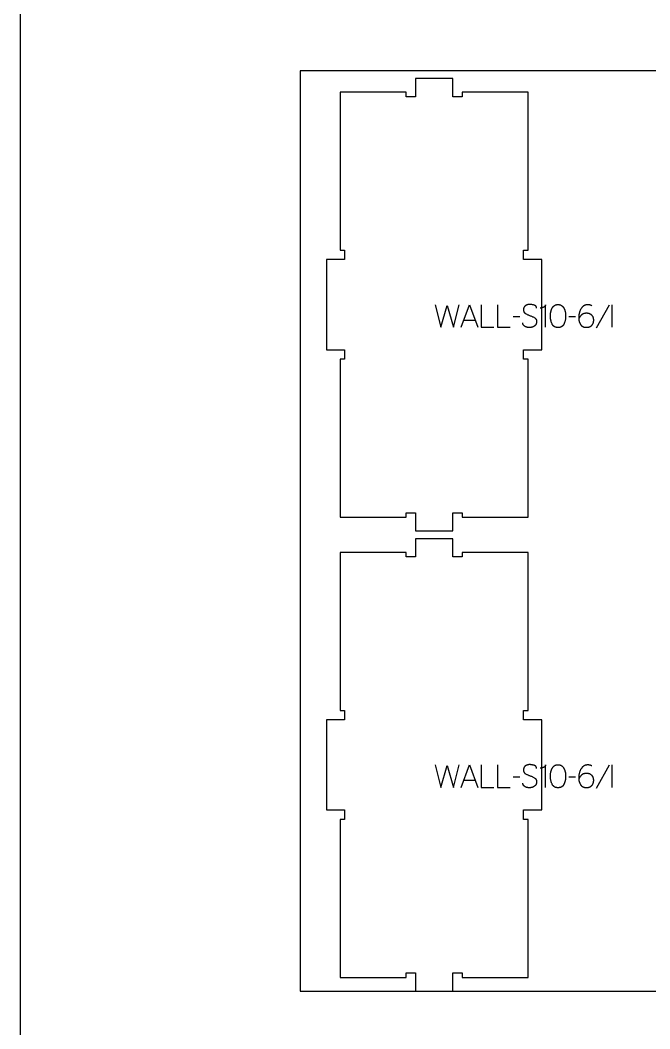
# Model space of a CAD drawing. Extents: x -4335 to -1151, y -10461 to -4867.
# Drawn here: x -4335 to -3499, y -8161 to -6824 of the extents above; entities that cross this region are included whole.
import ezdxf

# ---------------------------------------------------------------- set-up
doc = ezdxf.new("R2010")
doc.units = 0
for name, color, linetype in [('0_SHEET_SPRUCEPLY_2440X122', 1, 'CONTINUOUS'), ('1_ANYTOOL_1MMDEEP_LABELS_S', 2, 'CONTINUOUS'), ('4_ANYTOOL_CUTTHROUGH_OUTSI', 5, 'CONTINUOUS'), ('DONOTCUT', 18, 'CONTINUOUS')]:
    doc.layers.add(name, color=color, linetype=linetype)

msp = doc.modelspace()

# ---------------------------------------------------------------- linework, layer by layer
at = {"layer": '0_SHEET_SPRUCEPLY_2440X122'}
msp.add_lwpolyline([(-3962.9, -6891.2), (-3962.9, -8111.2), (-1522.9, -8111.2), (-1522.9, -6891.2)], close=True, dxfattribs=at)
at = {"layer": '1_ANYTOOL_1MMDEEP_LABELS_S'}
for points in [[(-3784.2, -7201.3), (-3776.5, -7231.3), (-3768, -7202.2), (-3759.5, -7231.3), (-3752, -7201.3)], [(-3749.5, -7231.3), (-3738.6, -7201.3), (-3727.5, -7231.3)], [(-3723.2, -7201.3), (-3723.2, -7231.3), (-3706.1, -7231.3)], [(-3701.4, -7201.3), (-3701.4, -7231.3), (-3684.3, -7231.3)], [(-3649.4, -7205.9), (-3649.4, -7205.7), (-3649.4, -7205.7), (-3649.4, -7205.6), (-3649.4, -7205.5), (-3649.5, -7205.4), (-3649.5, -7205.3), (-3649.5, -7205.2), (-3649.5, -7205.1), (-3649.5, -7205), (-3649.5, -7205), (-3649.5, -7204.9), (-3649.6, -7204.8), (-3649.6, -7204.7), (-3649.6, -7204.6), (-3649.6, -7204.5), (-3649.7, -7204.5), (-3649.7, -7204.4), (-3649.7, -7204.3), (-3649.7, -7204.2), (-3649.8, -7204.2), (-3649.8, -7204.1), (-3649.8, -7204), (-3649.9, -7203.9), (-3649.9, -7203.9), (-3650, -7203.8), (-3650, -7203.7), (-3650.1, -7203.7), (-3650.1, -7203.6), (-3650.1, -7203.5), (-3650.2, -7203.5), (-3650.2, -7203.4), (-3650.3, -7203.4), (-3650.4, -7203.3), (-3650.4, -7203.2), (-3650.5, -7203.2), (-3650.5, -7203.1), (-3650.6, -7203.1), (-3650.6, -7203), (-3650.7, -7203), (-3650.8, -7202.9), (-3650.8, -7202.8), (-3650.9, -7202.8), (-3651, -7202.7), (-3651, -7202.7), (-3651.1, -7202.6), (-3651.2, -7202.6), (-3651.3, -7202.6), (-3651.3, -7202.5), (-3651.4, -7202.5), (-3651.5, -7202.4), (-3651.6, -7202.4), (-3651.8, -7202.3), (-3651.9, -7202.2), (-3652.1, -7202.1), (-3652.3, -7202.1), (-3652.5, -7202), (-3652.7, -7201.9), (-3653.5, -7201.7), (-3654.3, -7201.5), (-3655.1, -7201.4), (-3655.9, -7201.2), (-3656.2, -7201.2), (-3656.6, -7201.1), (-3657, -7201.1), (-3657.4, -7201.1), (-3657.7, -7201), (-3658.1, -7201), (-3658.5, -7201), (-3658.8, -7201), (-3659, -7201), (-3659.2, -7201), (-3659.4, -7201), (-3659.6, -7201), (-3659.8, -7201.1), (-3660, -7201.1), (-3660.1, -7201.1), (-3660.3, -7201.1), (-3660.5, -7201.2), (-3660.7, -7201.2), (-3660.9, -7201.2), (-3661.1, -7201.3), (-3661.2, -7201.3), (-3661.4, -7201.4), (-3661.6, -7201.4), (-3661.8, -7201.5), (-3662, -7201.5), (-3662.1, -7201.6), (-3662.3, -7201.6), (-3662.5, -7201.7), (-3662.6, -7201.8), (-3662.8, -7201.9), (-3663, -7201.9), (-3663.1, -7202), (-3663.3, -7202.1), (-3663.5, -7202.2), (-3663.6, -7202.3), (-3663.8, -7202.4), (-3664, -7202.5), (-3664.1, -7202.6), (-3664.3, -7202.7), (-3664.4, -7202.8), (-3664.6, -7202.9), (-3664.7, -7203.1), (-3664.9, -7203.2), (-3665, -7203.3), (-3665.1, -7203.4), (-3665.3, -7203.6), (-3665.4, -7203.7), (-3665.5, -7203.8), (-3665.6, -7204), (-3665.7, -7204.1), (-3665.8, -7204.3), (-3665.9, -7204.4), (-3666, -7204.6), (-3666.1, -7204.7), (-3666.2, -7204.9), (-3666.3, -7205), (-3666.4, -7205.2), (-3666.4, -7205.4), (-3666.5, -7205.5), (-3666.6, -7205.7), (-3666.6, -7205.9), (-3666.7, -7206.1), (-3666.7, -7206.3), (-3666.8, -7206.4), (-3666.8, -7206.6), (-3666.8, -7206.8), (-3666.9, -7207), (-3666.9, -7207.2), (-3666.9, -7207.4), (-3666.9, -7207.6), (-3666.9, -7207.8), (-3666.9, -7208), (-3666.9, -7208.3), (-3666.9, -7208.5), (-3666.9, -7208.7), (-3666.9, -7208.9), (-3666.8, -7209.1), (-3666.8, -7209.3), (-3666.8, -7209.5), (-3666.7, -7209.7), (-3666.7, -7209.8), (-3666.6, -7210), (-3666.6, -7210.2), (-3666.5, -7210.4), (-3666.5, -7210.5), (-3666.4, -7210.5), (-3666.4, -7210.6), (-3666.4, -7210.7), (-3666.3, -7210.8), (-3666.3, -7210.9), (-3666.2, -7211), (-3666.2, -7211), (-3666.2, -7211.1), (-3666.1, -7211.2), (-3666.1, -7211.3), (-3666, -7211.3), (-3666, -7211.4), (-3665.9, -7211.5), (-3665.9, -7211.6), (-3665.8, -7211.6), (-3665.7, -7211.7), (-3665.7, -7211.8), (-3665.6, -7211.8), (-3665.6, -7211.9), (-3665.5, -7212), (-3665.4, -7212.1), (-3665.4, -7212.1), (-3665.3, -7212.2), (-3665.2, -7212.3), (-3665, -7212.4), (-3664.9, -7212.6), (-3664.7, -7212.7), (-3664.6, -7212.8), (-3664.4, -7212.9), (-3664.3, -7213), (-3664.1, -7213.1), (-3663.4, -7213.5), (-3662.6, -7213.9), (-3661.9, -7214.2), (-3661.1, -7214.6), (-3660.3, -7214.9), (-3659.6, -7215.3), (-3658.7, -7215.6), (-3657.9, -7215.9), (-3657.1, -7216.2), (-3656.3, -7216.5), (-3655.5, -7216.9), (-3654.7, -7217.2), (-3654, -7217.6), (-3653.3, -7218), (-3652.6, -7218.4), (-3651.9, -7218.8), (-3651.7, -7218.9), (-3651.5, -7219.1), (-3651.4, -7219.2), (-3651.3, -7219.2), (-3651.2, -7219.3), (-3651.2, -7219.4), (-3651.1, -7219.4), (-3651, -7219.5), (-3651, -7219.5), (-3650.9, -7219.6), (-3650.8, -7219.7), (-3650.8, -7219.7), (-3650.7, -7219.8), (-3650.6, -7219.9), (-3650.6, -7220), (-3650.5, -7220), (-3650.5, -7220.1), (-3650.4, -7220.2), (-3650.4, -7220.3), (-3650.3, -7220.3), (-3650.3, -7220.4), (-3650.2, -7220.5), (-3650.2, -7220.6), (-3650.1, -7220.6), (-3650.1, -7220.7), (-3650, -7220.8), (-3650, -7220.9), (-3650, -7221), (-3649.9, -7221.1), (-3649.9, -7221.1), (-3649.8, -7221.2), (-3649.8, -7221.3), (-3649.8, -7221.4), (-3649.7, -7221.5), (-3649.7, -7221.6), (-3649.7, -7221.7), (-3649.7, -7221.8), (-3649.6, -7222), (-3649.6, -7222.1), (-3649.5, -7222.3), (-3649.5, -7222.5), (-3649.5, -7222.7), (-3649.5, -7223), (-3649.4, -7223.2), (-3649.4, -7223.4), (-3649.4, -7223.6), (-3649.4, -7223.8), (-3649.5, -7224), (-3649.5, -7224.3), (-3649.5, -7224.5), (-3649.5, -7224.7), (-3649.5, -7225), (-3649.6, -7225.2), (-3649.6, -7225.4), (-3649.7, -7225.6), (-3649.7, -7225.8), (-3649.8, -7226), (-3649.8, -7226.2), (-3649.9, -7226.4), (-3650, -7226.6), (-3650.1, -7226.8), (-3650.1, -7227), (-3650.2, -7227.2), (-3650.3, -7227.4), (-3650.4, -7227.5), (-3650.5, -7227.7), (-3650.6, -7227.9), (-3650.7, -7228), (-3650.8, -7228.2), (-3651, -7228.4), (-3651.1, -7228.5), (-3651.2, -7228.7), (-3651.4, -7228.8), (-3651.5, -7228.9), (-3651.7, -7229.1), (-3651.8, -7229.2), (-3652, -7229.3), (-3652.1, -7229.5), (-3652.3, -7229.6), (-3652.5, -7229.7), (-3652.6, -7229.8), (-3653, -7230), (-3653.4, -7230.3), (-3653.7, -7230.4), (-3654.1, -7230.6), (-3654.5, -7230.8), (-3654.9, -7230.9), (-3655, -7231), (-3655.2, -7231.1), (-3655.4, -7231.1), (-3655.6, -7231.2), (-3655.8, -7231.3), (-3656, -7231.3), (-3656.2, -7231.4), (-3656.4, -7231.4), (-3656.6, -7231.5), (-3656.8, -7231.5), (-3657, -7231.5), (-3657.2, -7231.6), (-3657.4, -7231.6), (-3657.6, -7231.6), (-3658, -7231.7), (-3658.4, -7231.7), (-3658.8, -7231.7), (-3659.2, -7231.7), (-3659.7, -7231.7), (-3660.1, -7231.7), (-3660.5, -7231.6), (-3660.9, -7231.6), (-3661.2, -7231.5), (-3661.6, -7231.4), (-3662, -7231.3), (-3662.4, -7231.2), (-3662.8, -7231.1), (-3663.1, -7231), (-3663.5, -7230.8), (-3663.8, -7230.7), (-3664.2, -7230.5), (-3664.6, -7230.3), (-3664.9, -7230.1), (-3665.1, -7230), (-3665.2, -7229.9), (-3665.4, -7229.8), (-3665.5, -7229.7), (-3665.7, -7229.6), (-3665.8, -7229.5), (-3666, -7229.4), (-3666.1, -7229.3), (-3666.2, -7229.1), (-3666.3, -7229), (-3666.5, -7228.9), (-3666.6, -7228.7), (-3666.6, -7228.7), (-3666.7, -7228.6), (-3666.7, -7228.5), (-3666.8, -7228.5), (-3666.8, -7228.4), (-3666.9, -7228.3), (-3666.9, -7228.3), (-3667, -7228.2), (-3667, -7228.1), (-3667, -7228), (-3667.1, -7228), (-3667.1, -7227.9), (-3667.2, -7227.8), (-3667.2, -7227.7), (-3667.2, -7227.7), (-3667.3, -7227.6), (-3667.3, -7227.5), (-3667.3, -7227.4), (-3667.3, -7227.3), (-3667.4, -7227.3), (-3667.4, -7227.1), (-3667.5, -7226.9), (-3667.5, -7226.8), (-3667.5, -7226.6), (-3667.6, -7226.4), (-3667.6, -7226.2), (-3667.6, -7226), (-3667.6, -7225.9), (-3667.6, -7225.7), (-3667.6, -7225.5)], [(-3637.6, -7231.3), (-3637.6, -7201.3), (-3637.6, -7201.5), (-3637.6, -7201.6), (-3637.6, -7201.8), (-3637.7, -7201.9), (-3637.7, -7202), (-3637.7, -7202.2), (-3637.8, -7202.3), (-3637.8, -7202.4), (-3637.9, -7202.6), (-3637.9, -7202.7), (-3638, -7202.8), (-3638, -7202.8), (-3638, -7202.9), (-3638.1, -7202.9), (-3638.1, -7203), (-3638.1, -7203), (-3638.2, -7203.1), (-3638.2, -7203.2), (-3638.2, -7203.2), (-3638.3, -7203.3), (-3638.3, -7203.3), (-3638.4, -7203.4), (-3638.4, -7203.4), (-3638.4, -7203.5), (-3638.5, -7203.5), (-3638.5, -7203.6), (-3638.6, -7203.6), (-3638.6, -7203.7), (-3638.7, -7203.7), (-3638.7, -7203.8), (-3638.8, -7203.8), (-3638.8, -7203.9), (-3638.9, -7204), (-3639, -7204.1), (-3639.1, -7204.1), (-3639.3, -7204.2), (-3639.4, -7204.3), (-3639.5, -7204.4), (-3639.6, -7204.4), (-3639.8, -7204.5), (-3639.9, -7204.6), (-3640, -7204.7), (-3640.2, -7204.7), (-3640.5, -7204.8), (-3640.7, -7204.9), (-3641, -7205), (-3641.3, -7205.1), (-3641.6, -7205.2), (-3641.9, -7205.3), (-3642.1, -7205.4), (-3642.4, -7205.4), (-3642.7, -7205.5), (-3643, -7205.5), (-3643.2, -7205.6), (-3643.5, -7205.6), (-3643.8, -7205.6), (-3644, -7205.7), (-3644.3, -7205.7), (-3644.5, -7205.7)], [(-3576, -7202.8), (-3576.3, -7202.6), (-3576.6, -7202.5), (-3577, -7202.3), (-3577.3, -7202.2), (-3577.7, -7202), (-3578, -7201.9), (-3578.4, -7201.8), (-3578.7, -7201.7), (-3579.1, -7201.6), (-3579.4, -7201.6), (-3579.8, -7201.5), (-3580.1, -7201.4), (-3580.5, -7201.4), (-3580.8, -7201.4), (-3581.2, -7201.4), (-3581.5, -7201.3), (-3581.9, -7201.4), (-3582.2, -7201.4), (-3582.5, -7201.4), (-3582.8, -7201.4), (-3583.1, -7201.5), (-3583.4, -7201.5), (-3583.7, -7201.5), (-3584, -7201.6), (-3584.2, -7201.7), (-3584.5, -7201.8), (-3584.8, -7201.8), (-3585.1, -7201.9), (-3585.3, -7202), (-3585.6, -7202.1), (-3585.9, -7202.3), (-3586.1, -7202.4), (-3586.4, -7202.5), (-3586.6, -7202.7), (-3586.9, -7202.8), (-3587.1, -7203), (-3587.3, -7203.1), (-3587.6, -7203.3), (-3587.8, -7203.5), (-3588, -7203.7), (-3588.2, -7203.9), (-3588.4, -7204.1), (-3588.7, -7204.3), (-3588.9, -7204.5), (-3589.1, -7204.7), (-3589.3, -7205), (-3589.4, -7205.2), (-3589.6, -7205.5), (-3590, -7206), (-3590.4, -7206.5), (-3590.7, -7207.1), (-3591, -7207.6), (-3591.3, -7208.1), (-3591.5, -7208.7), (-3591.8, -7209.2), (-3592, -7209.8), (-3592.2, -7210.3), (-3592.4, -7210.9), (-3592.6, -7211.4), (-3592.7, -7212), (-3592.9, -7212.6), (-3593, -7213.1), (-3593.1, -7213.7), (-3593.2, -7214.3), (-3593.4, -7216.1), (-3593.4, -7216.4), (-3593.5, -7216.7), (-3593.5, -7217), (-3593.5, -7217.3), (-3593.5, -7218.1), (-3593.5, -7218.9), (-3593.5, -7219.5), (-3593.5, -7220.1), (-3593.5, -7220.7), (-3593.4, -7221.3), (-3593.3, -7221.8), (-3593.2, -7222.4), (-3593.1, -7222.7), (-3593.1, -7223), (-3593, -7223.2), (-3592.9, -7223.5), (-3592.9, -7223.8), (-3592.8, -7224), (-3592.7, -7224.3), (-3592.6, -7224.6), (-3592.5, -7224.8), (-3592.4, -7225.1), (-3592.3, -7225.3), (-3592.2, -7225.6), (-3592.1, -7225.8), (-3592, -7226.1), (-3591.8, -7226.3), (-3591.7, -7226.6), (-3591.6, -7226.8), (-3591.4, -7227.1), (-3591.3, -7227.3), (-3591.2, -7227.6), (-3591, -7227.8), (-3590.9, -7228), (-3590.7, -7228.2), (-3590.5, -7228.4), (-3590.4, -7228.5), (-3590.3, -7228.6), (-3590.3, -7228.7), (-3590.2, -7228.8), (-3590.1, -7228.9), (-3590, -7229), (-3589.9, -7229.1), (-3589.8, -7229.2), (-3589.7, -7229.3), (-3589.6, -7229.4), (-3589.5, -7229.5), (-3589.4, -7229.6), (-3589.3, -7229.6), (-3589.2, -7229.7), (-3589, -7229.8), (-3588.9, -7229.9), (-3588.8, -7229.9), (-3588.7, -7230), (-3588.6, -7230.1), (-3588.5, -7230.1), (-3588.2, -7230.3), (-3588, -7230.4), (-3587.7, -7230.5), (-3587.5, -7230.6), (-3587.2, -7230.7), (-3587, -7230.8), (-3586.7, -7230.9), (-3586.4, -7231), (-3586.1, -7231), (-3585.8, -7231.1), (-3585.5, -7231.2), (-3585.2, -7231.2), (-3584.9, -7231.3), (-3584.6, -7231.3), (-3584.3, -7231.3), (-3583.9, -7231.3), (-3583.6, -7231.3), (-3583.3, -7231.3), (-3583, -7231.3), (-3582.7, -7231.3), (-3582.4, -7231.3), (-3582.2, -7231.3), (-3581.9, -7231.3), (-3581.7, -7231.3), (-3581.4, -7231.2), (-3581.2, -7231.2), (-3580.9, -7231.1), (-3580.7, -7231.1), (-3580.5, -7231), (-3580.2, -7231), (-3580, -7230.9), (-3579.8, -7230.8), (-3579.5, -7230.8), (-3579.3, -7230.7), (-3579.1, -7230.6), (-3578.9, -7230.5), (-3578.7, -7230.4), (-3578.5, -7230.3), (-3578.3, -7230.2), (-3578.1, -7230.1), (-3577.9, -7230), (-3577.7, -7229.9), (-3577.5, -7229.8), (-3577.3, -7229.6), (-3577.1, -7229.5), (-3577, -7229.3), (-3576.8, -7229.2), (-3576.6, -7229.1), (-3576.5, -7228.9), (-3576.3, -7228.7), (-3576.1, -7228.6), (-3576, -7228.4), (-3575.8, -7228.2), (-3575.7, -7228.1), (-3575.5, -7227.9), (-3575.4, -7227.7), (-3575.3, -7227.5), (-3575.2, -7227.3), (-3575, -7227.1), (-3574.9, -7226.9), (-3574.8, -7226.7), (-3574.7, -7226.5), (-3574.6, -7226.3), (-3574.5, -7226.1), (-3574.4, -7225.9), (-3574.3, -7225.7), (-3574.3, -7225.5), (-3574.2, -7225.3), (-3574.1, -7225), (-3574.1, -7224.8), (-3574, -7224.6), (-3573.9, -7224.4), (-3573.9, -7224.1), (-3573.9, -7223.9), (-3573.8, -7223.6), (-3573.8, -7223.4), (-3573.8, -7223.1), (-3573.7, -7222.9), (-3573.7, -7222.6), (-3573.7, -7222.4), (-3573.7, -7222.1), (-3573.7, -7221.8), (-3573.7, -7221.6), (-3573.7, -7221.3), (-3573.7, -7221), (-3573.7, -7220.8), (-3573.8, -7220.5), (-3573.8, -7220.3), (-3573.8, -7220), (-3573.9, -7219.8), (-3573.9, -7219.5), (-3574, -7219.3), (-3574, -7219.1), (-3574.1, -7218.8), (-3574.1, -7218.6), (-3574.2, -7218.4), (-3574.3, -7218.2), (-3574.4, -7218), (-3574.4, -7217.7), (-3574.5, -7217.5), (-3574.6, -7217.3), (-3574.7, -7217.1), (-3574.8, -7216.9), (-3575, -7216.8), (-3575.1, -7216.6), (-3575.2, -7216.4), (-3575.3, -7216.2), (-3575.5, -7216), (-3575.6, -7215.9), (-3575.7, -7215.7), (-3575.9, -7215.5), (-3576, -7215.4), (-3576.2, -7215.2), (-3576.4, -7215.1), (-3576.5, -7214.9), (-3576.7, -7214.8), (-3576.9, -7214.6), (-3577, -7214.5), (-3577.2, -7214.4), (-3577.4, -7214.2), (-3577.6, -7214.1), (-3577.8, -7214), (-3578, -7213.9), (-3578.2, -7213.8), (-3578.4, -7213.7), (-3578.6, -7213.6), (-3578.8, -7213.5), (-3579, -7213.4), (-3579.2, -7213.3), (-3579.4, -7213.3), (-3579.6, -7213.2), (-3579.9, -7213.1), (-3580.1, -7213.1), (-3580.3, -7213), (-3580.5, -7212.9), (-3580.8, -7212.9), (-3581, -7212.9), (-3581.3, -7212.8), (-3581.5, -7212.8), (-3581.7, -7212.7), (-3582, -7212.7), (-3582.3, -7212.7), (-3582.5, -7212.7), (-3582.8, -7212.7), (-3583, -7212.7), (-3583.3, -7212.7), (-3583.8, -7212.7), (-3584.2, -7212.7), (-3584.5, -7212.7), (-3584.7, -7212.7), (-3584.9, -7212.8), (-3585.1, -7212.8), (-3585.3, -7212.8), (-3585.5, -7212.9), (-3585.7, -7212.9), (-3586, -7212.9), (-3586.2, -7213), (-3586.4, -7213), (-3586.6, -7213.1), (-3586.8, -7213.1), (-3586.9, -7213.2), (-3587.1, -7213.3), (-3587.3, -7213.3), (-3587.5, -7213.4), (-3587.7, -7213.5), (-3587.9, -7213.6), (-3588, -7213.7), (-3588.2, -7213.7), (-3588.4, -7213.8), (-3588.5, -7213.9), (-3588.7, -7214), (-3588.9, -7214.1), (-3589, -7214.2), (-3589.2, -7214.4), (-3589.3, -7214.5), (-3589.5, -7214.6), (-3589.6, -7214.7), (-3589.8, -7214.8), (-3589.9, -7215), (-3590.1, -7215.1), (-3590.4, -7215.4), (-3590.6, -7215.7), (-3590.9, -7216), (-3591.2, -7216.3), (-3591.4, -7216.6), (-3591.7, -7216.9), (-3591.9, -7217.3), (-3592.2, -7217.7), (-3592.4, -7218.1), (-3592.6, -7218.4), (-3592.9, -7218.9), (-3593.1, -7219.3), (-3593.3, -7219.7), (-3593.5, -7220.2)], [(-3553.1, -7201.8), (-3570.3, -7232.6)], [(-3549.6, -7201.3), (-3549.6, -7231.3)], [(-3671.7, -7217.5), (-3680.5, -7217.5)], [(-3597.8, -7217.5), (-3606.6, -7217.5)], [(-3746, -7221.8), (-3731.1, -7221.8)], [(-3784.2, -7811.3), (-3776.5, -7841.3), (-3768, -7812.2), (-3759.5, -7841.3), (-3752, -7811.3)], [(-3749.5, -7841.3), (-3738.6, -7811.3), (-3727.5, -7841.3)], [(-3723.2, -7811.3), (-3723.2, -7841.3), (-3706.1, -7841.3)], [(-3701.4, -7811.3), (-3701.4, -7841.3), (-3684.3, -7841.3)], [(-3649.4, -7815.9), (-3649.4, -7815.7), (-3649.4, -7815.7), (-3649.4, -7815.6), (-3649.4, -7815.5), (-3649.5, -7815.4), (-3649.5, -7815.3), (-3649.5, -7815.2), (-3649.5, -7815.1), (-3649.5, -7815), (-3649.5, -7815), (-3649.5, -7814.9), (-3649.6, -7814.8), (-3649.6, -7814.7), (-3649.6, -7814.6), (-3649.6, -7814.5), (-3649.7, -7814.5), (-3649.7, -7814.4), (-3649.7, -7814.3), (-3649.7, -7814.2), (-3649.8, -7814.2), (-3649.8, -7814.1), (-3649.8, -7814), (-3649.9, -7813.9), (-3649.9, -7813.9), (-3650, -7813.8), (-3650, -7813.7), (-3650.1, -7813.7), (-3650.1, -7813.6), (-3650.1, -7813.5), (-3650.2, -7813.5), (-3650.2, -7813.4), (-3650.3, -7813.4), (-3650.4, -7813.3), (-3650.4, -7813.2), (-3650.5, -7813.2), (-3650.5, -7813.1), (-3650.6, -7813.1), (-3650.6, -7813), (-3650.7, -7813), (-3650.8, -7812.9), (-3650.8, -7812.8), (-3650.9, -7812.8), (-3651, -7812.7), (-3651, -7812.7), (-3651.1, -7812.6), (-3651.2, -7812.6), (-3651.3, -7812.6), (-3651.3, -7812.5), (-3651.4, -7812.5), (-3651.5, -7812.4), (-3651.6, -7812.4), (-3651.8, -7812.3), (-3651.9, -7812.2), (-3652.1, -7812.1), (-3652.3, -7812.1), (-3652.5, -7812), (-3652.7, -7811.9), (-3653.5, -7811.7), (-3654.3, -7811.5), (-3655.1, -7811.4), (-3655.9, -7811.2), (-3656.2, -7811.2), (-3656.6, -7811.1), (-3657, -7811.1), (-3657.4, -7811.1), (-3657.7, -7811), (-3658.1, -7811), (-3658.5, -7811), (-3658.8, -7811), (-3659, -7811), (-3659.2, -7811), (-3659.4, -7811), (-3659.6, -7811), (-3659.8, -7811.1), (-3660, -7811.1), (-3660.1, -7811.1), (-3660.3, -7811.1), (-3660.5, -7811.2), (-3660.7, -7811.2), (-3660.9, -7811.2), (-3661.1, -7811.3), (-3661.2, -7811.3), (-3661.4, -7811.4), (-3661.6, -7811.4), (-3661.8, -7811.5), (-3662, -7811.5), (-3662.1, -7811.6), (-3662.3, -7811.6), (-3662.5, -7811.7), (-3662.6, -7811.8), (-3662.8, -7811.9), (-3663, -7811.9), (-3663.1, -7812), (-3663.3, -7812.1), (-3663.5, -7812.2), (-3663.6, -7812.3), (-3663.8, -7812.4), (-3664, -7812.5), (-3664.1, -7812.6), (-3664.3, -7812.7), (-3664.4, -7812.8), (-3664.6, -7812.9), (-3664.7, -7813.1), (-3664.9, -7813.2), (-3665, -7813.3), (-3665.1, -7813.4), (-3665.3, -7813.6), (-3665.4, -7813.7), (-3665.5, -7813.8), (-3665.6, -7814), (-3665.7, -7814.1), (-3665.8, -7814.3), (-3665.9, -7814.4), (-3666, -7814.6), (-3666.1, -7814.7), (-3666.2, -7814.9), (-3666.3, -7815), (-3666.4, -7815.2), (-3666.4, -7815.4), (-3666.5, -7815.5), (-3666.6, -7815.7), (-3666.6, -7815.9), (-3666.7, -7816.1), (-3666.7, -7816.3), (-3666.8, -7816.4), (-3666.8, -7816.6), (-3666.8, -7816.8), (-3666.9, -7817), (-3666.9, -7817.2), (-3666.9, -7817.4), (-3666.9, -7817.6), (-3666.9, -7817.8), (-3666.9, -7818), (-3666.9, -7818.3), (-3666.9, -7818.5), (-3666.9, -7818.7), (-3666.9, -7818.9), (-3666.8, -7819.1), (-3666.8, -7819.3), (-3666.8, -7819.5), (-3666.7, -7819.7), (-3666.7, -7819.8), (-3666.6, -7820), (-3666.6, -7820.2), (-3666.5, -7820.4), (-3666.5, -7820.5), (-3666.4, -7820.5), (-3666.4, -7820.6), (-3666.4, -7820.7), (-3666.3, -7820.8), (-3666.3, -7820.9), (-3666.2, -7821), (-3666.2, -7821), (-3666.2, -7821.1), (-3666.1, -7821.2), (-3666.1, -7821.3), (-3666, -7821.3), (-3666, -7821.4), (-3665.9, -7821.5), (-3665.9, -7821.6), (-3665.8, -7821.6), (-3665.7, -7821.7), (-3665.7, -7821.8), (-3665.6, -7821.8), (-3665.6, -7821.9), (-3665.5, -7822), (-3665.4, -7822.1), (-3665.4, -7822.1), (-3665.3, -7822.2), (-3665.2, -7822.3), (-3665, -7822.4), (-3664.9, -7822.6), (-3664.7, -7822.7), (-3664.6, -7822.8), (-3664.4, -7822.9), (-3664.3, -7823), (-3664.1, -7823.1), (-3663.4, -7823.5), (-3662.6, -7823.9), (-3661.9, -7824.2), (-3661.1, -7824.6), (-3660.3, -7824.9), (-3659.6, -7825.3), (-3658.7, -7825.6), (-3657.9, -7825.9), (-3657.1, -7826.2), (-3656.3, -7826.5), (-3655.5, -7826.9), (-3654.7, -7827.2), (-3654, -7827.6), (-3653.3, -7828), (-3652.6, -7828.4), (-3651.9, -7828.8), (-3651.7, -7828.9), (-3651.5, -7829.1), (-3651.4, -7829.2), (-3651.3, -7829.2), (-3651.2, -7829.3), (-3651.2, -7829.4), (-3651.1, -7829.4), (-3651, -7829.5), (-3651, -7829.5), (-3650.9, -7829.6), (-3650.8, -7829.7), (-3650.8, -7829.7), (-3650.7, -7829.8), (-3650.6, -7829.9), (-3650.6, -7830), (-3650.5, -7830), (-3650.5, -7830.1), (-3650.4, -7830.2), (-3650.4, -7830.3), (-3650.3, -7830.3), (-3650.3, -7830.4), (-3650.2, -7830.5), (-3650.2, -7830.6), (-3650.1, -7830.6), (-3650.1, -7830.7), (-3650, -7830.8), (-3650, -7830.9), (-3650, -7831), (-3649.9, -7831.1), (-3649.9, -7831.1), (-3649.8, -7831.2), (-3649.8, -7831.3), (-3649.8, -7831.4), (-3649.7, -7831.5), (-3649.7, -7831.6), (-3649.7, -7831.7), (-3649.7, -7831.8), (-3649.6, -7832), (-3649.6, -7832.1), (-3649.5, -7832.3), (-3649.5, -7832.5), (-3649.5, -7832.7), (-3649.5, -7833), (-3649.4, -7833.2), (-3649.4, -7833.4), (-3649.4, -7833.6), (-3649.4, -7833.8), (-3649.5, -7834), (-3649.5, -7834.3), (-3649.5, -7834.5), (-3649.5, -7834.7), (-3649.5, -7835), (-3649.6, -7835.2), (-3649.6, -7835.4), (-3649.7, -7835.6), (-3649.7, -7835.8), (-3649.8, -7836), (-3649.8, -7836.2), (-3649.9, -7836.4), (-3650, -7836.6), (-3650.1, -7836.8), (-3650.1, -7837), (-3650.2, -7837.2), (-3650.3, -7837.4), (-3650.4, -7837.5), (-3650.5, -7837.7), (-3650.6, -7837.9), (-3650.7, -7838), (-3650.8, -7838.2), (-3651, -7838.4), (-3651.1, -7838.5), (-3651.2, -7838.7), (-3651.4, -7838.8), (-3651.5, -7838.9), (-3651.7, -7839.1), (-3651.8, -7839.2), (-3652, -7839.3), (-3652.1, -7839.5), (-3652.3, -7839.6), (-3652.5, -7839.7), (-3652.6, -7839.8), (-3653, -7840), (-3653.4, -7840.3), (-3653.7, -7840.4), (-3654.1, -7840.6), (-3654.5, -7840.8), (-3654.9, -7840.9), (-3655, -7841), (-3655.2, -7841.1), (-3655.4, -7841.1), (-3655.6, -7841.2), (-3655.8, -7841.3), (-3656, -7841.3), (-3656.2, -7841.4), (-3656.4, -7841.4), (-3656.6, -7841.5), (-3656.8, -7841.5), (-3657, -7841.5), (-3657.2, -7841.6), (-3657.4, -7841.6), (-3657.6, -7841.6), (-3658, -7841.7), (-3658.4, -7841.7), (-3658.8, -7841.7), (-3659.2, -7841.7), (-3659.7, -7841.7), (-3660.1, -7841.7), (-3660.5, -7841.6), (-3660.9, -7841.6), (-3661.2, -7841.5), (-3661.6, -7841.4), (-3662, -7841.3), (-3662.4, -7841.2), (-3662.8, -7841.1), (-3663.1, -7841), (-3663.5, -7840.8), (-3663.8, -7840.7), (-3664.2, -7840.5), (-3664.6, -7840.3), (-3664.9, -7840.1), (-3665.1, -7840), (-3665.2, -7839.9), (-3665.4, -7839.8), (-3665.5, -7839.7), (-3665.7, -7839.6), (-3665.8, -7839.5), (-3666, -7839.4), (-3666.1, -7839.3), (-3666.2, -7839.1), (-3666.3, -7839), (-3666.5, -7838.9), (-3666.6, -7838.7), (-3666.6, -7838.7), (-3666.7, -7838.6), (-3666.7, -7838.5), (-3666.8, -7838.5), (-3666.8, -7838.4), (-3666.9, -7838.3), (-3666.9, -7838.3), (-3667, -7838.2), (-3667, -7838.1), (-3667, -7838), (-3667.1, -7838), (-3667.1, -7837.9), (-3667.2, -7837.8), (-3667.2, -7837.7), (-3667.2, -7837.7), (-3667.3, -7837.6), (-3667.3, -7837.5), (-3667.3, -7837.4), (-3667.3, -7837.3), (-3667.4, -7837.3), (-3667.4, -7837.1), (-3667.5, -7836.9), (-3667.5, -7836.8), (-3667.5, -7836.6), (-3667.6, -7836.4), (-3667.6, -7836.2), (-3667.6, -7836), (-3667.6, -7835.9), (-3667.6, -7835.7), (-3667.6, -7835.5)], [(-3637.6, -7841.3), (-3637.6, -7811.3), (-3637.6, -7811.5), (-3637.6, -7811.6), (-3637.6, -7811.8), (-3637.7, -7811.9), (-3637.7, -7812), (-3637.7, -7812.2), (-3637.8, -7812.3), (-3637.8, -7812.4), (-3637.9, -7812.6), (-3637.9, -7812.7), (-3638, -7812.8), (-3638, -7812.8), (-3638, -7812.9), (-3638.1, -7812.9), (-3638.1, -7813), (-3638.1, -7813), (-3638.2, -7813.1), (-3638.2, -7813.2), (-3638.2, -7813.2), (-3638.3, -7813.3), (-3638.3, -7813.3), (-3638.4, -7813.4), (-3638.4, -7813.4), (-3638.4, -7813.5), (-3638.5, -7813.5), (-3638.5, -7813.6), (-3638.6, -7813.6), (-3638.6, -7813.7), (-3638.7, -7813.7), (-3638.7, -7813.8), (-3638.8, -7813.8), (-3638.8, -7813.9), (-3638.9, -7814), (-3639, -7814.1), (-3639.1, -7814.1), (-3639.3, -7814.2), (-3639.4, -7814.3), (-3639.5, -7814.4), (-3639.6, -7814.4), (-3639.8, -7814.5), (-3639.9, -7814.6), (-3640, -7814.7), (-3640.2, -7814.7), (-3640.5, -7814.8), (-3640.7, -7814.9), (-3641, -7815), (-3641.3, -7815.1), (-3641.6, -7815.2), (-3641.9, -7815.3), (-3642.1, -7815.4), (-3642.4, -7815.4), (-3642.7, -7815.5), (-3643, -7815.5), (-3643.2, -7815.6), (-3643.5, -7815.6), (-3643.8, -7815.6), (-3644, -7815.7), (-3644.3, -7815.7), (-3644.5, -7815.7)], [(-3576, -7812.8), (-3576.3, -7812.6), (-3576.6, -7812.5), (-3577, -7812.3), (-3577.3, -7812.2), (-3577.7, -7812), (-3578, -7811.9), (-3578.4, -7811.8), (-3578.7, -7811.7), (-3579.1, -7811.6), (-3579.4, -7811.6), (-3579.8, -7811.5), (-3580.1, -7811.4), (-3580.5, -7811.4), (-3580.8, -7811.4), (-3581.2, -7811.4), (-3581.5, -7811.3), (-3581.9, -7811.4), (-3582.2, -7811.4), (-3582.5, -7811.4), (-3582.8, -7811.4), (-3583.1, -7811.5), (-3583.4, -7811.5), (-3583.7, -7811.5), (-3584, -7811.6), (-3584.2, -7811.7), (-3584.5, -7811.8), (-3584.8, -7811.8), (-3585.1, -7811.9), (-3585.3, -7812), (-3585.6, -7812.1), (-3585.9, -7812.3), (-3586.1, -7812.4), (-3586.4, -7812.5), (-3586.6, -7812.7), (-3586.9, -7812.8), (-3587.1, -7813), (-3587.3, -7813.1), (-3587.6, -7813.3), (-3587.8, -7813.5), (-3588, -7813.7), (-3588.2, -7813.9), (-3588.4, -7814.1), (-3588.7, -7814.3), (-3588.9, -7814.5), (-3589.1, -7814.7), (-3589.3, -7815), (-3589.4, -7815.2), (-3589.6, -7815.5), (-3590, -7816), (-3590.4, -7816.5), (-3590.7, -7817.1), (-3591, -7817.6), (-3591.3, -7818.1), (-3591.5, -7818.7), (-3591.8, -7819.2), (-3592, -7819.8), (-3592.2, -7820.3), (-3592.4, -7820.9), (-3592.6, -7821.4), (-3592.7, -7822), (-3592.9, -7822.6), (-3593, -7823.1), (-3593.1, -7823.7), (-3593.2, -7824.3), (-3593.4, -7826.1), (-3593.4, -7826.4), (-3593.5, -7826.7), (-3593.5, -7827), (-3593.5, -7827.3), (-3593.5, -7828.1), (-3593.5, -7828.9), (-3593.5, -7829.5), (-3593.5, -7830.1), (-3593.5, -7830.7), (-3593.4, -7831.3), (-3593.3, -7831.8), (-3593.2, -7832.4), (-3593.1, -7832.7), (-3593.1, -7833), (-3593, -7833.2), (-3592.9, -7833.5), (-3592.9, -7833.8), (-3592.8, -7834), (-3592.7, -7834.3), (-3592.6, -7834.6), (-3592.5, -7834.8), (-3592.4, -7835.1), (-3592.3, -7835.3), (-3592.2, -7835.6), (-3592.1, -7835.8), (-3592, -7836.1), (-3591.8, -7836.3), (-3591.7, -7836.6), (-3591.6, -7836.8), (-3591.4, -7837.1), (-3591.3, -7837.3), (-3591.2, -7837.6), (-3591, -7837.8), (-3590.9, -7838), (-3590.7, -7838.2), (-3590.5, -7838.4), (-3590.4, -7838.5), (-3590.3, -7838.6), (-3590.3, -7838.7), (-3590.2, -7838.8), (-3590.1, -7838.9), (-3590, -7839), (-3589.9, -7839.1), (-3589.8, -7839.2), (-3589.7, -7839.3), (-3589.6, -7839.4), (-3589.5, -7839.5), (-3589.4, -7839.6), (-3589.3, -7839.6), (-3589.2, -7839.7), (-3589, -7839.8), (-3588.9, -7839.9), (-3588.8, -7839.9), (-3588.7, -7840), (-3588.6, -7840.1), (-3588.5, -7840.1), (-3588.2, -7840.3), (-3588, -7840.4), (-3587.7, -7840.5), (-3587.5, -7840.6), (-3587.2, -7840.7), (-3587, -7840.8), (-3586.7, -7840.9), (-3586.4, -7841), (-3586.1, -7841), (-3585.8, -7841.1), (-3585.5, -7841.2), (-3585.2, -7841.2), (-3584.9, -7841.3), (-3584.6, -7841.3), (-3584.3, -7841.3), (-3583.9, -7841.3), (-3583.6, -7841.3), (-3583.3, -7841.3), (-3583, -7841.3), (-3582.7, -7841.3), (-3582.4, -7841.3), (-3582.2, -7841.3), (-3581.9, -7841.3), (-3581.7, -7841.3), (-3581.4, -7841.2), (-3581.2, -7841.2), (-3580.9, -7841.1), (-3580.7, -7841.1), (-3580.5, -7841), (-3580.2, -7841), (-3580, -7840.9), (-3579.8, -7840.8), (-3579.5, -7840.8), (-3579.3, -7840.7), (-3579.1, -7840.6), (-3578.9, -7840.5), (-3578.7, -7840.4), (-3578.5, -7840.3), (-3578.3, -7840.2), (-3578.1, -7840.1), (-3577.9, -7840), (-3577.7, -7839.9), (-3577.5, -7839.8), (-3577.3, -7839.6), (-3577.1, -7839.5), (-3577, -7839.3), (-3576.8, -7839.2), (-3576.6, -7839.1), (-3576.5, -7838.9), (-3576.3, -7838.7), (-3576.1, -7838.6), (-3576, -7838.4), (-3575.8, -7838.2), (-3575.7, -7838.1), (-3575.5, -7837.9), (-3575.4, -7837.7), (-3575.3, -7837.5), (-3575.2, -7837.3), (-3575, -7837.1), (-3574.9, -7836.9), (-3574.8, -7836.7), (-3574.7, -7836.5), (-3574.6, -7836.3), (-3574.5, -7836.1), (-3574.4, -7835.9), (-3574.3, -7835.7), (-3574.3, -7835.5), (-3574.2, -7835.3), (-3574.1, -7835), (-3574.1, -7834.8), (-3574, -7834.6), (-3573.9, -7834.4), (-3573.9, -7834.1), (-3573.9, -7833.9), (-3573.8, -7833.6), (-3573.8, -7833.4), (-3573.8, -7833.1), (-3573.7, -7832.9), (-3573.7, -7832.6), (-3573.7, -7832.4), (-3573.7, -7832.1), (-3573.7, -7831.8), (-3573.7, -7831.6), (-3573.7, -7831.3), (-3573.7, -7831), (-3573.7, -7830.8), (-3573.8, -7830.5), (-3573.8, -7830.3), (-3573.8, -7830), (-3573.9, -7829.8), (-3573.9, -7829.5), (-3574, -7829.3), (-3574, -7829.1), (-3574.1, -7828.8), (-3574.1, -7828.6), (-3574.2, -7828.4), (-3574.3, -7828.2), (-3574.4, -7828), (-3574.4, -7827.7), (-3574.5, -7827.5), (-3574.6, -7827.3), (-3574.7, -7827.1), (-3574.8, -7826.9), (-3575, -7826.8), (-3575.1, -7826.6), (-3575.2, -7826.4), (-3575.3, -7826.2), (-3575.5, -7826), (-3575.6, -7825.9), (-3575.7, -7825.7), (-3575.9, -7825.5), (-3576, -7825.4), (-3576.2, -7825.2), (-3576.4, -7825.1), (-3576.5, -7824.9), (-3576.7, -7824.8), (-3576.9, -7824.6), (-3577, -7824.5), (-3577.2, -7824.4), (-3577.4, -7824.2), (-3577.6, -7824.1), (-3577.8, -7824), (-3578, -7823.9), (-3578.2, -7823.8), (-3578.4, -7823.7), (-3578.6, -7823.6), (-3578.8, -7823.5), (-3579, -7823.4), (-3579.2, -7823.3), (-3579.4, -7823.3), (-3579.6, -7823.2), (-3579.9, -7823.1), (-3580.1, -7823.1), (-3580.3, -7823), (-3580.5, -7822.9), (-3580.8, -7822.9), (-3581, -7822.9), (-3581.3, -7822.8), (-3581.5, -7822.8), (-3581.7, -7822.7), (-3582, -7822.7), (-3582.3, -7822.7), (-3582.5, -7822.7), (-3582.8, -7822.7), (-3583, -7822.7), (-3583.3, -7822.7), (-3583.8, -7822.7), (-3584.2, -7822.7), (-3584.5, -7822.7), (-3584.7, -7822.7), (-3584.9, -7822.8), (-3585.1, -7822.8), (-3585.3, -7822.8), (-3585.5, -7822.9), (-3585.7, -7822.9), (-3586, -7822.9), (-3586.2, -7823), (-3586.4, -7823), (-3586.6, -7823.1), (-3586.8, -7823.1), (-3586.9, -7823.2), (-3587.1, -7823.3), (-3587.3, -7823.3), (-3587.5, -7823.4), (-3587.7, -7823.5), (-3587.9, -7823.6), (-3588, -7823.7), (-3588.2, -7823.7), (-3588.4, -7823.8), (-3588.5, -7823.9), (-3588.7, -7824), (-3588.9, -7824.1), (-3589, -7824.2), (-3589.2, -7824.4), (-3589.3, -7824.5), (-3589.5, -7824.6), (-3589.6, -7824.7), (-3589.8, -7824.8), (-3589.9, -7825), (-3590.1, -7825.1), (-3590.4, -7825.4), (-3590.6, -7825.7), (-3590.9, -7826), (-3591.2, -7826.3), (-3591.4, -7826.6), (-3591.7, -7826.9), (-3591.9, -7827.3), (-3592.2, -7827.7), (-3592.4, -7828.1), (-3592.6, -7828.4), (-3592.9, -7828.9), (-3593.1, -7829.3), (-3593.3, -7829.7), (-3593.5, -7830.2)], [(-3553.1, -7811.8), (-3570.3, -7842.6)], [(-3549.6, -7811.3), (-3549.6, -7841.3)], [(-3746, -7831.8), (-3731.1, -7831.8)], [(-3671.7, -7827.5), (-3680.5, -7827.5)], [(-3597.8, -7827.5), (-3606.6, -7827.5)]]:
    msp.add_lwpolyline(points, dxfattribs=at)
for points in [[(-3621.1, -7201.1), (-3620.7, -7201.1), (-3620.3, -7201.1), (-3620.1, -7201.1), (-3620, -7201.1), (-3619.8, -7201.2), (-3619.6, -7201.2), (-3619.4, -7201.2), (-3619.3, -7201.2), (-3619.1, -7201.3), (-3618.9, -7201.3), (-3618.8, -7201.3), (-3618.6, -7201.4), (-3618.5, -7201.4), (-3618.3, -7201.5), (-3618.2, -7201.5), (-3618, -7201.6), (-3617.9, -7201.6), (-3617.7, -7201.7), (-3617.6, -7201.7), (-3617.4, -7201.8), (-3617.3, -7201.9), (-3617.1, -7201.9), (-3617, -7202), (-3616.9, -7202.1), (-3616.7, -7202.2), (-3616.6, -7202.3), (-3616.5, -7202.3), (-3616.3, -7202.4), (-3616.2, -7202.5), (-3616.1, -7202.6), (-3615.8, -7202.8), (-3615.6, -7203), (-3615.4, -7203.2), (-3615.1, -7203.4), (-3614.9, -7203.6), (-3614.7, -7203.9), (-3614.5, -7204.1), (-3614.3, -7204.3), (-3614.1, -7204.6), (-3613.9, -7204.8), (-3613.8, -7205.1), (-3613.6, -7205.4), (-3613.4, -7205.6), (-3613.3, -7205.9), (-3613.1, -7206.2), (-3613, -7206.5), (-3612.8, -7206.8), (-3612.7, -7207.1), (-3612.5, -7207.4), (-3612.4, -7207.7), (-3612.3, -7208), (-3612.2, -7208.3), (-3612.1, -7208.6), (-3612, -7208.9), (-3611.9, -7209.2), (-3611.8, -7209.5), (-3611.7, -7209.9), (-3611.6, -7210.2), (-3611.5, -7210.5), (-3611.5, -7210.9), (-3611.3, -7211.5), (-3611.2, -7212.2), (-3611.1, -7212.9), (-3611.1, -7213.6), (-3611, -7214.2), (-3611, -7214.9), (-3610.9, -7215.5), (-3610.9, -7216.1), (-3610.9, -7216.7), (-3610.9, -7217.4), (-3610.9, -7218), (-3611, -7218.6), (-3611, -7219.2), (-3611.1, -7219.8), (-3611.2, -7220.4), (-3611.3, -7221.1), (-3611.4, -7221.7), (-3611.6, -7222.3), (-3611.7, -7222.9), (-3611.9, -7223.5), (-3612.1, -7224.2), (-3612.3, -7224.8), (-3612.5, -7225.4), (-3612.8, -7226), (-3613, -7226.6), (-3613.2, -7226.9), (-3613.3, -7227.2), (-3613.4, -7227.5), (-3613.5, -7227.7), (-3613.6, -7227.8), (-3613.7, -7227.9), (-3613.8, -7228.1), (-3613.9, -7228.2), (-3613.9, -7228.3), (-3614, -7228.4), (-3614.1, -7228.6), (-3614.2, -7228.7), (-3614.3, -7228.8), (-3614.4, -7228.9), (-3614.5, -7229), (-3614.6, -7229.1), (-3614.7, -7229.3), (-3614.8, -7229.4), (-3614.9, -7229.5), (-3615, -7229.6), (-3615.1, -7229.7), (-3615.3, -7229.8), (-3615.4, -7229.9), (-3615.5, -7229.9), (-3615.6, -7230), (-3615.7, -7230.1), (-3615.8, -7230.2), (-3616, -7230.3), (-3616.1, -7230.4), (-3616.2, -7230.4), (-3616.3, -7230.5), (-3616.5, -7230.6), (-3616.6, -7230.7), (-3616.7, -7230.7), (-3616.9, -7230.8), (-3617, -7230.8), (-3617.2, -7230.9), (-3617.3, -7231), (-3617.4, -7231), (-3617.6, -7231.1), (-3617.7, -7231.1), (-3617.9, -7231.2), (-3618, -7231.2), (-3618.2, -7231.3), (-3618.3, -7231.3), (-3618.6, -7231.4), (-3619, -7231.4), (-3619.3, -7231.5), (-3619.6, -7231.5), (-3620, -7231.6), (-3620.3, -7231.6), (-3620.7, -7231.6), (-3621.1, -7231.6), (-3621.4, -7231.6), (-3621.8, -7231.6), (-3622.1, -7231.6), (-3622.5, -7231.5), (-3622.8, -7231.5), (-3623.1, -7231.4), (-3623.4, -7231.4), (-3623.6, -7231.3), (-3623.8, -7231.3), (-3623.9, -7231.3), (-3624.1, -7231.2), (-3624.2, -7231.2), (-3624.4, -7231.1), (-3624.5, -7231.1), (-3624.6, -7231), (-3624.8, -7231), (-3624.9, -7230.9), (-3625.1, -7230.8), (-3625.2, -7230.8), (-3625.3, -7230.7), (-3625.5, -7230.6), (-3625.6, -7230.6), (-3625.7, -7230.5), (-3625.9, -7230.4), (-3626, -7230.4), (-3626.1, -7230.3), (-3626.2, -7230.2), (-3626.3, -7230.1), (-3626.5, -7230), (-3626.6, -7229.9), (-3626.7, -7229.8), (-3626.8, -7229.7), (-3626.9, -7229.6), (-3627, -7229.5), (-3627.1, -7229.4), (-3627.2, -7229.3), (-3627.3, -7229.2), (-3627.4, -7229.1), (-3627.5, -7229), (-3627.6, -7228.9), (-3627.7, -7228.8), (-3627.8, -7228.7), (-3627.9, -7228.5), (-3628, -7228.4), (-3628.1, -7228.3), (-3628.2, -7228.2), (-3628.3, -7228), (-3628.4, -7227.9), (-3628.4, -7227.8), (-3628.5, -7227.6), (-3628.6, -7227.5), (-3628.7, -7227.2), (-3628.9, -7226.9), (-3629, -7226.6), (-3629.3, -7226), (-3629.5, -7225.3), (-3629.7, -7224.7), (-3629.9, -7224.1), (-3630.1, -7223.5), (-3630.3, -7222.8), (-3630.5, -7222.2), (-3630.6, -7221.6), (-3630.7, -7221), (-3630.8, -7220.4), (-3630.9, -7219.8), (-3631, -7219.1), (-3631.1, -7218.5), (-3631.1, -7217.9), (-3631.1, -7217.3), (-3631.1, -7216.7), (-3631.1, -7216.1), (-3631.1, -7215.5), (-3631.1, -7214.8), (-3631, -7214.2), (-3630.9, -7213.5), (-3630.9, -7212.9), (-3630.8, -7212.2), (-3630.7, -7211.5), (-3630.6, -7211.2), (-3630.6, -7210.8), (-3630.5, -7210.5), (-3630.4, -7210.2), (-3630.3, -7209.8), (-3630.2, -7209.5), (-3630.1, -7209.2), (-3630, -7208.9), (-3629.9, -7208.6), (-3629.8, -7208.2), (-3629.7, -7207.9), (-3629.6, -7207.6), (-3629.5, -7207.3), (-3629.3, -7207), (-3629.2, -7206.7), (-3629.1, -7206.4), (-3628.9, -7206.2), (-3628.8, -7205.9), (-3628.6, -7205.6), (-3628.4, -7205.3), (-3628.3, -7205.1), (-3628.1, -7204.8), (-3627.9, -7204.6), (-3627.7, -7204.3), (-3627.5, -7204.1), (-3627.3, -7203.9), (-3627.1, -7203.6), (-3626.9, -7203.4), (-3626.7, -7203.2), (-3626.4, -7203), (-3626.2, -7202.8), (-3626, -7202.6), (-3625.8, -7202.5), (-3625.7, -7202.4), (-3625.6, -7202.3), (-3625.5, -7202.3), (-3625.3, -7202.2), (-3625.2, -7202.1), (-3625.1, -7202), (-3624.9, -7201.9), (-3624.8, -7201.9), (-3624.6, -7201.8), (-3624.5, -7201.7), (-3624.4, -7201.7), (-3624.2, -7201.6), (-3624.1, -7201.6), (-3623.9, -7201.5), (-3623.8, -7201.5), (-3623.6, -7201.4), (-3623.4, -7201.4), (-3623.3, -7201.3), (-3623.1, -7201.3), (-3623, -7201.3), (-3622.8, -7201.2), (-3622.6, -7201.2), (-3622.5, -7201.2), (-3622.3, -7201.2), (-3622.1, -7201.1), (-3622, -7201.1), (-3621.8, -7201.1), (-3621.4, -7201.1)], [(-3621.1, -7811.1), (-3620.7, -7811.1), (-3620.3, -7811.1), (-3620.1, -7811.1), (-3620, -7811.1), (-3619.8, -7811.2), (-3619.6, -7811.2), (-3619.4, -7811.2), (-3619.3, -7811.2), (-3619.1, -7811.3), (-3618.9, -7811.3), (-3618.8, -7811.3), (-3618.6, -7811.4), (-3618.5, -7811.4), (-3618.3, -7811.5), (-3618.2, -7811.5), (-3618, -7811.6), (-3617.9, -7811.6), (-3617.7, -7811.7), (-3617.6, -7811.7), (-3617.4, -7811.8), (-3617.3, -7811.9), (-3617.1, -7811.9), (-3617, -7812), (-3616.9, -7812.1), (-3616.7, -7812.2), (-3616.6, -7812.3), (-3616.5, -7812.3), (-3616.3, -7812.4), (-3616.2, -7812.5), (-3616.1, -7812.6), (-3615.8, -7812.8), (-3615.6, -7813), (-3615.4, -7813.2), (-3615.1, -7813.4), (-3614.9, -7813.6), (-3614.7, -7813.9), (-3614.5, -7814.1), (-3614.3, -7814.3), (-3614.1, -7814.6), (-3613.9, -7814.8), (-3613.8, -7815.1), (-3613.6, -7815.4), (-3613.4, -7815.6), (-3613.3, -7815.9), (-3613.1, -7816.2), (-3613, -7816.5), (-3612.8, -7816.8), (-3612.7, -7817.1), (-3612.5, -7817.4), (-3612.4, -7817.7), (-3612.3, -7818), (-3612.2, -7818.3), (-3612.1, -7818.6), (-3612, -7818.9), (-3611.9, -7819.2), (-3611.8, -7819.5), (-3611.7, -7819.9), (-3611.6, -7820.2), (-3611.5, -7820.5), (-3611.5, -7820.9), (-3611.3, -7821.5), (-3611.2, -7822.2), (-3611.1, -7822.9), (-3611.1, -7823.6), (-3611, -7824.2), (-3611, -7824.9), (-3610.9, -7825.5), (-3610.9, -7826.1), (-3610.9, -7826.7), (-3610.9, -7827.4), (-3610.9, -7828), (-3611, -7828.6), (-3611, -7829.2), (-3611.1, -7829.8), (-3611.2, -7830.4), (-3611.3, -7831.1), (-3611.4, -7831.7), (-3611.6, -7832.3), (-3611.7, -7832.9), (-3611.9, -7833.5), (-3612.1, -7834.2), (-3612.3, -7834.8), (-3612.5, -7835.4), (-3612.8, -7836), (-3613, -7836.6), (-3613.2, -7836.9), (-3613.3, -7837.2), (-3613.4, -7837.5), (-3613.5, -7837.7), (-3613.6, -7837.8), (-3613.7, -7837.9), (-3613.8, -7838.1), (-3613.9, -7838.2), (-3613.9, -7838.3), (-3614, -7838.4), (-3614.1, -7838.6), (-3614.2, -7838.7), (-3614.3, -7838.8), (-3614.4, -7838.9), (-3614.5, -7839), (-3614.6, -7839.1), (-3614.7, -7839.3), (-3614.8, -7839.4), (-3614.9, -7839.5), (-3615, -7839.6), (-3615.1, -7839.7), (-3615.3, -7839.8), (-3615.4, -7839.9), (-3615.5, -7839.9), (-3615.6, -7840), (-3615.7, -7840.1), (-3615.8, -7840.2), (-3616, -7840.3), (-3616.1, -7840.4), (-3616.2, -7840.4), (-3616.3, -7840.5), (-3616.5, -7840.6), (-3616.6, -7840.7), (-3616.7, -7840.7), (-3616.9, -7840.8), (-3617, -7840.8), (-3617.2, -7840.9), (-3617.3, -7841), (-3617.4, -7841), (-3617.6, -7841.1), (-3617.7, -7841.1), (-3617.9, -7841.2), (-3618, -7841.2), (-3618.2, -7841.3), (-3618.3, -7841.3), (-3618.6, -7841.4), (-3619, -7841.4), (-3619.3, -7841.5), (-3619.6, -7841.5), (-3620, -7841.6), (-3620.3, -7841.6), (-3620.7, -7841.6), (-3621.1, -7841.6), (-3621.4, -7841.6), (-3621.8, -7841.6), (-3622.1, -7841.6), (-3622.5, -7841.5), (-3622.8, -7841.5), (-3623.1, -7841.4), (-3623.4, -7841.4), (-3623.6, -7841.3), (-3623.8, -7841.3), (-3623.9, -7841.3), (-3624.1, -7841.2), (-3624.2, -7841.2), (-3624.4, -7841.1), (-3624.5, -7841.1), (-3624.6, -7841), (-3624.8, -7841), (-3624.9, -7840.9), (-3625.1, -7840.8), (-3625.2, -7840.8), (-3625.3, -7840.7), (-3625.5, -7840.6), (-3625.6, -7840.6), (-3625.7, -7840.5), (-3625.9, -7840.4), (-3626, -7840.4), (-3626.1, -7840.3), (-3626.2, -7840.2), (-3626.3, -7840.1), (-3626.5, -7840), (-3626.6, -7839.9), (-3626.7, -7839.8), (-3626.8, -7839.7), (-3626.9, -7839.6), (-3627, -7839.5), (-3627.1, -7839.4), (-3627.2, -7839.3), (-3627.3, -7839.2), (-3627.4, -7839.1), (-3627.5, -7839), (-3627.6, -7838.9), (-3627.7, -7838.8), (-3627.8, -7838.7), (-3627.9, -7838.5), (-3628, -7838.4), (-3628.1, -7838.3), (-3628.2, -7838.2), (-3628.3, -7838), (-3628.4, -7837.9), (-3628.4, -7837.8), (-3628.5, -7837.6), (-3628.6, -7837.5), (-3628.7, -7837.2), (-3628.9, -7836.9), (-3629, -7836.6), (-3629.3, -7836), (-3629.5, -7835.3), (-3629.7, -7834.7), (-3629.9, -7834.1), (-3630.1, -7833.5), (-3630.3, -7832.8), (-3630.5, -7832.2), (-3630.6, -7831.6), (-3630.7, -7831), (-3630.8, -7830.4), (-3630.9, -7829.8), (-3631, -7829.1), (-3631.1, -7828.5), (-3631.1, -7827.9), (-3631.1, -7827.3), (-3631.1, -7826.7), (-3631.1, -7826.1), (-3631.1, -7825.5), (-3631.1, -7824.8), (-3631, -7824.2), (-3630.9, -7823.5), (-3630.9, -7822.9), (-3630.8, -7822.2), (-3630.7, -7821.5), (-3630.6, -7821.2), (-3630.6, -7820.8), (-3630.5, -7820.5), (-3630.4, -7820.2), (-3630.3, -7819.8), (-3630.2, -7819.5), (-3630.1, -7819.2), (-3630, -7818.9), (-3629.9, -7818.6), (-3629.8, -7818.2), (-3629.7, -7817.9), (-3629.6, -7817.6), (-3629.5, -7817.3), (-3629.3, -7817), (-3629.2, -7816.7), (-3629.1, -7816.4), (-3628.9, -7816.2), (-3628.8, -7815.9), (-3628.6, -7815.6), (-3628.4, -7815.3), (-3628.3, -7815.1), (-3628.1, -7814.8), (-3627.9, -7814.6), (-3627.7, -7814.3), (-3627.5, -7814.1), (-3627.3, -7813.9), (-3627.1, -7813.6), (-3626.9, -7813.4), (-3626.7, -7813.2), (-3626.4, -7813), (-3626.2, -7812.8), (-3626, -7812.6), (-3625.8, -7812.5), (-3625.7, -7812.4), (-3625.6, -7812.3), (-3625.5, -7812.3), (-3625.3, -7812.2), (-3625.2, -7812.1), (-3625.1, -7812), (-3624.9, -7811.9), (-3624.8, -7811.9), (-3624.6, -7811.8), (-3624.5, -7811.7), (-3624.4, -7811.7), (-3624.2, -7811.6), (-3624.1, -7811.6), (-3623.9, -7811.5), (-3623.8, -7811.5), (-3623.6, -7811.4), (-3623.4, -7811.4), (-3623.3, -7811.3), (-3623.1, -7811.3), (-3623, -7811.3), (-3622.8, -7811.2), (-3622.6, -7811.2), (-3622.5, -7811.2), (-3622.3, -7811.2), (-3622.1, -7811.1), (-3622, -7811.1), (-3621.8, -7811.1), (-3621.4, -7811.1)]]:
    msp.add_lwpolyline(points, close=True, dxfattribs=at)
at = {"layer": '4_ANYTOOL_CUTTHROUGH_OUTSI', "color": 5}
for points in [[(-3910.2, -7273.6), (-3910.2, -7483.1), (-3822.7, -7483.1), (-3822.7, -7477.1), (-3810.2, -7477.1), (-3810.2, -7501.1), (-3760.7, -7501.1), (-3760.7, -7477.1), (-3748.2, -7477.1), (-3748.2, -7483.1), (-3660.7, -7483.1), (-3660.7, -7273.6), (-3666.7, -7273.6), (-3666.7, -7261.1), (-3642.7, -7261.1), (-3642.7, -7141.6), (-3666.7, -7141.6), (-3666.7, -7129.1), (-3660.7, -7129.1), (-3660.7, -6919.6), (-3748.2, -6919.6), (-3748.2, -6925.6), (-3760.7, -6925.6), (-3760.7, -6901.6), (-3810.2, -6901.6), (-3810.2, -6925.6), (-3822.7, -6925.6), (-3822.7, -6919.6), (-3910.2, -6919.6), (-3910.2, -7129.1), (-3904.2, -7129.1), (-3904.2, -7141.6), (-3928.2, -7141.6), (-3928.2, -7261.1), (-3904.2, -7261.1), (-3904.2, -7273.6)], [(-3910.2, -7883.6), (-3910.2, -8093.1), (-3822.7, -8093.1), (-3822.7, -8087.1), (-3810.2, -8087.1), (-3810.2, -8111.1), (-3760.7, -8111.1), (-3760.7, -8087.1), (-3748.2, -8087.1), (-3748.2, -8093.1), (-3660.7, -8093.1), (-3660.7, -7883.6), (-3666.7, -7883.6), (-3666.7, -7871.1), (-3642.7, -7871.1), (-3642.7, -7751.6), (-3666.7, -7751.6), (-3666.7, -7739.1), (-3660.7, -7739.1), (-3660.7, -7529.6), (-3748.2, -7529.6), (-3748.2, -7535.6), (-3760.7, -7535.6), (-3760.7, -7511.6), (-3810.2, -7511.6), (-3810.2, -7535.6), (-3822.7, -7535.6), (-3822.7, -7529.6), (-3910.2, -7529.6), (-3910.2, -7739.1), (-3904.2, -7739.1), (-3904.2, -7751.6), (-3928.2, -7751.6), (-3928.2, -7871.1), (-3904.2, -7871.1), (-3904.2, -7883.6)]]:
    msp.add_lwpolyline(points, close=True, dxfattribs=at)
at = {"layer": 'DONOTCUT'}
msp.add_lwpolyline([(-4334.6, -10460.6), (-1151.2, -10460.6), (-1151.2, -4867.2), (-4334.6, -4867.2)], close=True, dxfattribs=at)

doc.saveas('drawing.dxf')
